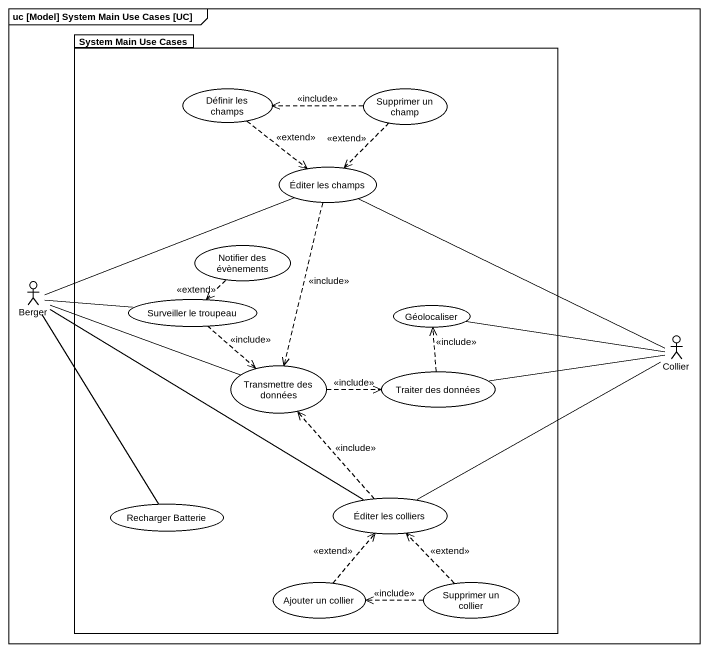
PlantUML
@startuml
mainframe uc [Model] System Main Use Cases [UC]
package "System Main Use Cases" as System_Main_Use_Cases {
  usecase "Définir les champs" as Définir_les_champs
  usecase "Supprimer un champ" as Supprimer_un_champ
  usecase "Éditer les champs" as Éditer_les_champs
  usecase "Notifier des évènements" as Notifier_des_évènements
  usecase "Surveiller le troupeau" as Surveiller_le_troupeau
  usecase Géolocaliser
  usecase "Transmettre des données" as Transmettre_des_données
  usecase "Traiter des données" as Traiter_des_données
  usecase "Recharger Batterie" as Recharger_Batterie
  usecase "Éditer les colliers" as Éditer_les_colliers
  usecase "Ajouter un collier" as Ajouter_un_collier
  usecase "Supprimer un collier" as Supprimer_un_collier
}
actor Berger
actor Collier
Définir_les_champs ..> Éditer_les_champs : <<extend>>
Supprimer_un_champ .left.> Définir_les_champs : <<include>>
Supprimer_un_champ ..> Éditer_les_champs : <<extend>>
Éditer_les_champs -right- Collier
Éditer_les_champs ..> Transmettre_des_données : <<include>>
Berger -right- Éditer_les_champs
Berger -right- Surveiller_le_troupeau
Berger -right- Transmettre_des_données
Notifier_des_évènements ..> Surveiller_le_troupeau : <<extend>>
Surveiller_le_troupeau ..> Transmettre_des_données : <<include>>
Géolocaliser -right- Collier
Transmettre_des_données .right.> Traiter_des_données : <<include>>
Traiter_des_données .up.> Géolocaliser : <<include>>
Traiter_des_données -right- Collier
Recharger_Batterie -up- Berger
Éditer_les_colliers -up- Berger
Éditer_les_colliers -right- Collier
Éditer_les_colliers .up.> Transmettre_des_données : <<include>>
Ajouter_un_collier .up.> Éditer_les_colliers : <<extend>>
Supprimer_un_collier .up.> Éditer_les_colliers : <<extend>>
Supprimer_un_collier .left.> Ajouter_un_collier : <<include>>
@enduml
